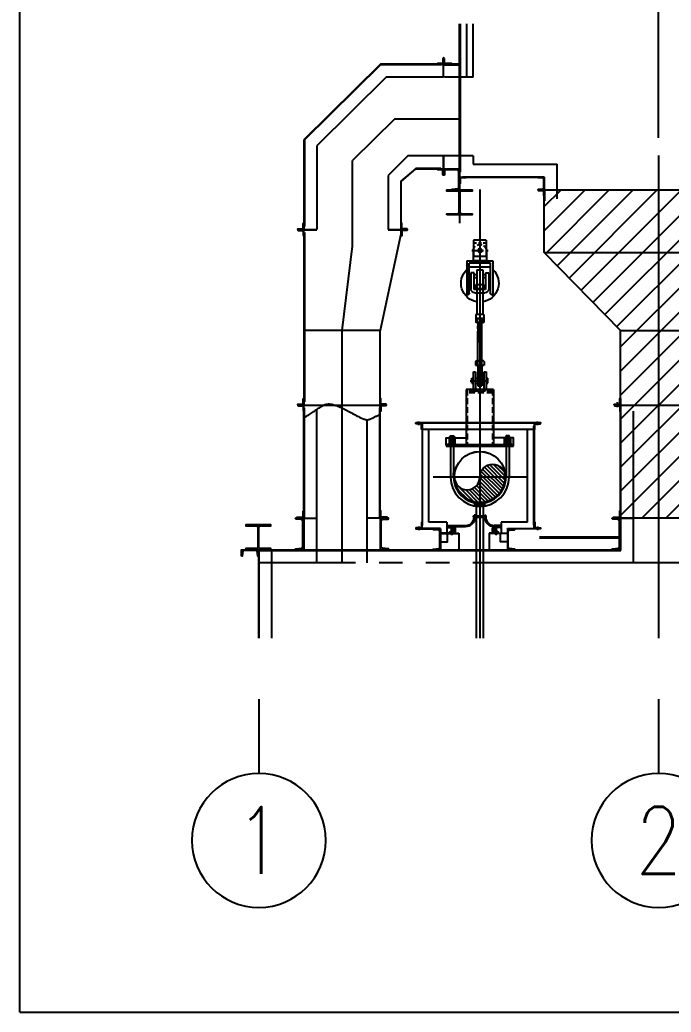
# Model space of a CAD drawing. Header units: millimetres. Extents: x 0 to 134087, y -49114 to 20834.
# Drawn here: x 64060 to 65033, y -40415 to -38934 of the extents above; entities that cross this region are included whole.
import ezdxf
from ezdxf.enums import TextEntityAlignment as Align

# ---------------------------------------------------------------- set-up
doc = ezdxf.new("R2010")
doc.units = ezdxf.units.MM
doc.header["$LTSCALE"] = 35
for name, pattern in [('CENTER', [7, 4, -1, 1, -1]), ('JNK-CENTER', [34, 30, -1.5, 1, -1.5]), ('JNK-HIDDEN', [3, 2, -1]), ('JNK-PHANTOM', [15, 10, -1, 1, -1, 1, -1]), ('PHA', [30, 20, -2, 2, -2, 2, -2])]:
    doc.linetypes.add(name, pattern=pattern)
for name, color, linetype in [('C', 1, 'CENTER'), ('CEN-R', 1, 'JNK-CENTER'), ('CON-C', 4, 'Continuous'), ('CON-G', 3, 'Continuous'), ('CON-W', 7, 'Continuous'), ('CON-Y', 2, 'Continuous'), ('CONT-Y', 2, 'Continuous'), ('Dim-W', 7, 'Continuous'), ('HID-Y', 2, 'JNK-HIDDEN'), ('PAN-W', 6, 'PHA'), ('PHA-M', 6, 'JNK-PHANTOM'), ('PHA-W', 7, 'JNK-PHANTOM'), ('REF-R', 2, 'JNK-PHANTOM'), ('rev-1', 2, 'Continuous'), ('STL-OBJT', 7, 'Continuous')]:
    doc.layers.add(name, color=color, linetype=linetype)
doc.layers.add('CONT-G', color=3, linetype='Continuous', lineweight=25)
doc.styles.add('SIMPLEX', font='simplex.shx', dxfattribs={"width": 0.8})

# ---------------------------------------------------------------- blocks, each defined once
blk = doc.blocks.new('col-line')
at = {"layer": 'CON-Y'}
blk.add_line((0, 3), (0, 8), dxfattribs=at)
blk.add_circle((0, 12.5), 4.5, dxfattribs=at)
at = {"layer": 'CON-C', "style": 'SIMPLEX', "width": 0.8}
blk.add_attdef('1', text='', height=4.5, dxfattribs=at).set_placement((0, 12.5), align=Align.MIDDLE_CENTER)
blk = doc.blocks.new('pipesece')
at = {"layer": 'CON-W'}
blk.add_lwpolyline([(0.5, 0, 0.44), (0, 0, -0.44), (-0.5, 0, -0.44), (0, 0)], format="xyb", dxfattribs=at)
blk.add_lwpolyline([(-0.45, 0, 0.31383), (0, 0, 0.31383)], format="xyb", close=True, dxfattribs=at)
blk = doc.blocks.new('A$C59B53160')
at = {"layer": 'PHA-M'}
for p, q in [((-24, 236, -596), (-24, 660, -596)), ((24, 236, -596), (24, 660, -596)), ((-51, 229, -596), (-51, 186, -596)), ((-51, 186, -596), (51, 186, -596)), ((38, 236, -596), (-38, 236, -596)), ((-24, 186, -596), (-24, 229, -596)), ((-24, 186, -596), (-24, -63, -596)), ((24, 186, -596), (24, 229, -596)), ((24, 186, -596), (24, -63, -596)), ((51, 229, -596), (51, 186, -596)), ((-24, -63, -596), (24, -63, -596))]:
    blk.add_line(p, q, dxfattribs=at)
for centre, radius, start, end in [((-37, 219, -596), 17.2, 38.0871, 141.9129), ((0, 190, -596), 46.2, 59.1091, 120.8909), ((37, 219, -596), 17.2, 38.0871, 141.9129)]:
    blk.add_arc(centre, radius, start, end, dxfattribs=at)
at = {"layer": 'PHA-W', "xscale": 47.25751289335312, "yscale": 47.25751289335312, "zscale": 47.25751289335312}
blk.add_blockref('pipesece', (0, 660, -596), dxfattribs=at)
blk = doc.blocks.new('SP-FE2')
at = {"color": 1, "linetype": 'CENTER'}
blk.add_line((97, -104), (-98, -104), dxfattribs=at)
at = {"layer": 'CEN-R'}
blk.add_line((0, 58), (0, -1229), dxfattribs=at)
at = {"layer": 'CON-Y'}
blk.add_circle((0, -104), 23.8, dxfattribs=at)
for start, end in [(133.8182, 260.8315), (279.1699, 46.1818)]:
    blk.add_arc((0, -494), 225, start, end, dxfattribs=at)
at = {"layer": 'CONT-Y'}
for p, q in [((-75, 21), (-75, -173)), ((-75, 21), (75, 21)), ((75, 21), (75, -173)), ((-80, -111), (-80, -227)), ((-40, -11), (-75, -11)), ((18, -11), (-18, -11)), ((75, -11), (40, -11)), ((80, -111), (80, -227)), ((156, -227), (-156, -227)), ((-156, -227), (-156, -636)), ((-80, -227), (80, -227)), ((-75, -173), (75, -173)), ((156, -227), (156, -636)), ((-127, -256), (127, -256)), ((-127, -612), (-127, -256)), ((-127, -304), (127, -304)), ((36, -336), (-36, -336)), ((-36, -336), (-36, -510)), ((36, -336), (36, -510)), ((127, -612), (127, -256)), ((-106, -370), (-106, -561)), ((-67, -370), (-106, -370)), ((-67, -370), (-67, -569)), ((-67, -394), (-36, -394)), ((-67, -428), (-36, -428)), ((36, -394), (67, -394)), ((36, -428), (67, -428)), ((67, -569), (67, -370)), ((67, -370), (106, -370)), ((106, -370), (106, -561)), ((-67, -569), (67, -569)), ((48, -510), (-48, -510)), ((-48, -510), (-48, -558)), ((48, -558), (-48, -558)), ((-36, -527), (-36, -869)), ((-36, -558), (-36, -569)), ((36, -499), (36, -869)), ((36, -558), (36, -569)), ((48, -510), (48, -558)), ((-156, -636), (-151, -636)), ((58, -609), (-58, -609)), ((-36, -609), (-36, -869)), ((36, -609), (36, -869)), ((156, -636), (151, -636)), ((49, -917), (-49, -917)), ((-49, -917), (-49, -958)), ((-48, -869), (48, -869)), ((-48, -869), (-48, -917)), ((-48, -917), (48, -917)), ((-27, -958), (-27, -917)), ((27, -958), (27, -917)), ((48, -869), (48, -917)), ((49, -917), (49, -958)), ((38, -963), (-38, -963)), ((26, -963), (-26, -963)), ((-22, -1187), (-22, -963)), ((22, -1187), (22, -963))]:
    blk.add_line(p, q, dxfattribs=at)
for centre, radius, start, end in [((0, -111), 79.5, 146.9982, 180), ((0, -111), 79.5, 122.5954, 146.9982), ((0, -111), 79.5, 66.3097, 106.0082), ((0, -111), 79.5, 33.0018, 46.5774), ((0, -111), 79.5, 0, 33.0018), ((-58, -561), 47.9, 180, 270), ((58, -561), 47.9, 270, 0), ((-151, -612), 24, 270, 0), ((151, -612), 24, 180, 270), ((-38, -950), 13.6, 216.0781, 323.9219), ((0, -895), 68.3, 246.6749, 293.3251), ((38, -950), 13.6, 216.0781, 323.9219)]:
    blk.add_arc(centre, radius, start, end, dxfattribs=at)
blk.add_ellipse((-11, -1187), major_axis=(-11.1, 0), ratio=0.480082, dxfattribs=at)
blk.add_ellipse((11, -1187), major_axis=(11.1, 0), ratio=0.480082, start_param=3.141593, end_param=6.283185, dxfattribs=at)
blk = doc.blocks.new('pipesec')
at = {"layer": 'CON-W'}
for p, q in [((0.121, 0.485), (0.485, 0.121)), ((0.244, 0.437), (0.437, 0.244)), ((0.247, 0.211), (0.498, -0.041)), ((0.248, 0.284), (0.499, 0.033)), ((0.012, 0), (0.36, -0.347)), ((0.075, 0.011), (0.394, -0.308)), ((0.126, 0.034), (0.425, -0.264)), ((0.169, 0.066), (0.451, -0.216)), ((0.204, 0.105), (0.473, -0.163)), ((0.23, 0.153), (0.489, -0.105)), ((-0.243, -0.191), (0.063, -0.496)), ((-0.223, -0.136), (0.125, -0.484)), ((-0.193, -0.092), (0.181, -0.466)), ((-0.156, -0.055), (0.232, -0.443)), ((-0.111, -0.026), (0.279, -0.415)), ((-0.056, -0.006), (0.321, -0.383)), ((-0.25, -0.258), (-0.008, -0.5)), ((-0.227, -0.355), (-0.105, -0.477))]:
    blk.add_line(p, q, dxfattribs=at)
blk.add_lwpolyline([(0, 0.5, -1), (0, 0, 1), (0, -0.5, 1)], format="xyb", dxfattribs=at)
blk = doc.blocks.new('A$C3B5754AF')
at = {"layer": 'CON-G'}
for p, q in [((-81, 32), (-27, 32)), ((-72, 29), (-72, -1)), ((-36, 29), (-36, -1)), ((-81, -4), (-27, -4)), ((-81, -4), (-27, -4)), ((-81, -40), (-27, -40)), ((-72, -7), (-72, -37)), ((-36, -7), (-36, -37))]:
    blk.add_line(p, q, dxfattribs=at)
for points in [[(-18, 29, 0.372659), (-36, 29, 0.186242), (-72, 29, 0.372659), (-90, 29), (-90, -1, 0.372659), (-72, -1, 0.186242), (-36, -1, 0.372659), (-18, -1)], [(-18, -7, 0.372659), (-36, -7, 0.186242), (-72, -7, 0.372659), (-90, -7), (-90, -37, 0.372659), (-72, -37, 0.186242), (-36, -37, 0.372659), (-18, -37)]]:
    blk.add_lwpolyline(points, format="xyb", close=True, dxfattribs=at)
blk = doc.blocks.new('A$C4ECB5571')
at = {"layer": 'CON-W', "color": 3}
for p, q in [((140, 128), (-188, 128)), ((-188, 64), (-188, 128)), ((-188, 64), (140, 64)), ((140, 64), (140, 128))]:
    blk.add_line(p, q, dxfattribs=at)
blk.add_lwpolyline([(-96, 416), (-96, 480), (48, 480), (48, 416)], dxfattribs=at)
at = {"layer": 'Dim-W', "color": 1}
for p, q in [((-24, 0), (-24, 501)), ((-24, 56), (-24, 480))]:
    blk.add_line(p, q, dxfattribs=at)
at = {"layer": 'HID-Y', "color": 2}
for points in [[(-96, 0), (-96, 320)], [(48, 0), (48, 320)]]:
    blk.add_lwpolyline(points, dxfattribs=at)
at = {"layer": 'CON-W', "xscale": 4, "yscale": 4, "zscale": 4}
blk.add_blockref('A$C3B5754AF', (193, 288), dxfattribs=at)
blk = doc.blocks.new('A$C31321E1F')
at = {"layer": 'C'}
blk.add_line((-115, 1150), (120, 1150), dxfattribs=at)
at = {"layer": 'CEN-R'}
for p, q in [((0, 1280), (0, -582)), ((398, 0), (-398, 0)), ((0, -451), (0, -556)), ((0, -451), (0, -556))]:
    blk.add_line(p, q, dxfattribs=at)
at = {"layer": 'CON-W', "color": 3}
for p, q in [((402, 386), (-402, 386)), ((-402, 386), (-402, 370)), ((-402, 370), (402, 370)), ((-350, 370), (-350, 0)), ((-314, 370), (-314, 0)), ((314, 370), (314, 0)), ((350, 370), (350, 0)), ((402, 370), (402, 386)), ((-314, 0), (-314, 50)), ((-314, 50), (-305, 50)), ((-305, 50), (-305, 0))]:
    blk.add_line(p, q, dxfattribs=at)
at = {"layer": 'CON-W'}
blk.add_line((-338, 370), (-314, 370), dxfattribs=at)
at = {"layer": 'CON-W', "color": 3}
for points in [[(-402, 386), (-402, 466), (-162, 466)], [(402, 386), (402, 466), (162, 466)], [(305, 0), (305, 50), (314, 50), (314, 0)]]:
    blk.add_lwpolyline(points, dxfattribs=at)
at = {"layer": 'CON-W'}
blk.add_circle((0, 0), 305, dxfattribs=at)
blk.add_circle((0, 0), 305, dxfattribs=at)
at = {"layer": 'CON-W', "color": 3}
for radius in [350, 314, 305]:
    blk.add_arc((0, 0), radius, 180, 0, dxfattribs=at)
at = {"layer": 'CONT-G'}
for p, q in [((-162, 1045), (-162, 386)), ((162, 1045), (-162, 1045)), ((162, 1045), (162, 386))]:
    blk.add_line(p, q, dxfattribs=at)
at = {"layer": 'HID-Y', "color": 2}
for p, q in [((-152, 1045), (-152, 386)), ((152, 1025), (-152, 1025)), ((152, 1005), (-152, 1005)), ((152, 1045), (152, 386))]:
    blk.add_line(p, q, dxfattribs=at)
at = {"layer": 'PAN-W'}
for p, q in [((-97, 1180), (-77, 1180)), ((-97, 1120), (-97, 1180)), ((-97, 1120), (-77, 1120)), ((-53, 1180), (50, 1180)), ((-53, 1120), (50, 1120)), ((74, 1180), (97, 1180)), ((74, 1120), (97, 1120)), ((97, 1120), (97, 1180))]:
    blk.add_line(p, q, dxfattribs=at)
blk.add_lwpolyline([(-53, 1055, 0.414214), (-47, 1049), (44, 1049, 0.414214), (50, 1055), (50, 1255), (74, 1255), (74, 1055, -0.414214), (44, 1025), (-47, 1025, -0.414214), (-77, 1055), (-77, 1255), (-53, 1255)], format="xyb", close=True, dxfattribs=at)
at = {"xscale": -609.4, "yscale": 609.4, "zscale": 609.4, "rotation": 90}
blk.add_blockref('pipesec', (0, 0), dxfattribs=at)
at = {"layer": 'CON-W', "yscale": 0.25, "zscale": 0.25}
for p, xscale in [((-326, 370), 0.25), ((326, 370), -0.25)]:
    blk.add_blockref('A$C4ECB5571', p, dxfattribs=dict(at, xscale=xscale))
blk = doc.blocks.new('A$C1C12395C')
at = {"layer": 'CEN-R'}
blk.add_line((0, 0), (0, 44), dxfattribs=at)
at = {"layer": 'CONT-G'}
for p, q in [((-61, 24), (-47, 44)), ((-61, 19), (-61, 24)), ((-61, 24), (61, 24)), ((-61, 19), (61, 19)), ((-61, 19), (-51, 5)), ((-44, 0), (-51, 5)), ((-51, 5), (51, 5)), ((-47, 44), (47, 44)), ((-44, 0), (44, 0)), ((44, 0), (51, 5)), ((61, 24), (47, 44)), ((61, 19), (51, 5)), ((61, 19), (61, 24))]:
    blk.add_line(p, q, dxfattribs=at)
blk = doc.blocks.new('A$C441D45B8')
at = {"layer": 'CEN-R'}
for p, q in [((95.6, 670.3), (95.6, 313.4)), ((95.6, 423.1), (95.6, 313.4)), ((4.4, 318.4), (4.4, 323.9)), ((181.9, 318.4), (181.9, 323.9)), ((95.6, 310.4), (95.6, 171.2)), ((165.2, 240.8), (26.1, 240.8)), ((95.6, 197.2), (95.6, 0)), ((4.4, 166.9), (4.4, 161.4)), ((53.8, 165.6), (53.8, 154.7)), ((120, 165.6), (120, 154.7)), ((181.9, 166.9), (181.9, 161.4))]:
    blk.add_line(p, q, dxfattribs=at)
at = {"layer": 'CON-C'}
for p, q in [((86.2, 181), (86.2, 182.6)), ((86.2, 182.6), (105.1, 182.6)), ((86.2, 181), (105.1, 181)), ((105.1, 181), (105.1, 182.6))]:
    blk.add_line(p, q, dxfattribs=at)
at = {"layer": 'CON-G'}
for p, q in [((86.9, 181), (86.9, 183.9)), ((88.5, 183.9), (86.9, 183.9)), ((88.5, 181), (88.5, 183.9)), ((102.8, 181), (102.8, 183.9)), ((102.8, 183.9), (104.3, 183.9)), ((104.3, 181), (104.3, 183.9)), ((47.1, 166), (47.1, 167.9)), ((47.8, 168.5), (74.4, 168.5)), ((47.8, 165.4), (56.9, 165.4)), ((48.7, 167), (74.4, 167)), ((54.4, 164.4), (53.1, 164.4)), ((57.5, 159.2), (57.5, 164.8)), ((59.1, 159.2), (59.1, 164.8)), ((114.7, 159.2), (114.7, 164.8)), ((116.3, 159.2), (116.3, 164.8)), ((126, 168.5), (116.8, 168.5)), ((125.1, 167), (116.8, 167)), ((126, 165.4), (116.9, 165.4)), ((119.4, 164.4), (120.6, 164.4)), ((126.6, 166), (126.6, 167.9)), ((54.4, 157), (36.9, 157)), ((50.6, 158.6), (56.9, 158.6)), ((52.8, 159.9), (54.7, 159.9)), ((52.8, 158.6), (54.7, 158.6)), ((54.7, 155.5), (52.8, 155.5)), ((53.1, 159.7), (53.1, 158.7)), ((54.4, 159.7), (54.4, 158.7)), ((123.1, 158.6), (116.9, 158.6)), ((120.9, 159.9), (119.1, 159.9)), ((120.9, 158.6), (119.1, 158.6)), ((119.1, 155.5), (120.9, 155.5)), ((119.4, 159.7), (119.4, 158.7)), ((119.4, 157), (136.9, 157)), ((120.6, 159.7), (120.6, 158.7))]:
    blk.add_line(p, q, dxfattribs=at)
for points in [[(0, 322.1), (186.3, 322.1), (186.3, 321.4), (0, 321.4)], [(9.4, 168.7), (10, 168.7), (10, 316.7), (9.4, 316.7)], [(176.9, 168.7), (176.3, 168.7), (176.3, 316.7), (176.9, 316.7)], [(36.9, 163.9), (0, 163.9), (0, 163.3), (36.9, 163.3)], [(136.9, 163.9), (186.3, 163.9), (186.3, 163.3), (136.9, 163.3)]]:
    blk.add_lwpolyline(points, close=True, dxfattribs=at)
for points in [[(9.4, 321.1), (9.4, 311.7), (9.1, 311.7, -0.414214), (8.6, 312.2), (8.6, 319.2, 0.414214), (7.6, 320.3), (0.5, 320.3, -0.414214), (0, 320.8), (0, 321.1)], [(176.9, 321.1), (176.9, 311.7), (177.1, 311.7, 0.414214), (177.6, 312.2), (177.6, 319.2, -0.414214), (178.7, 320.3), (185.8, 320.3, 0.414214), (186.3, 320.8), (186.3, 321.1)], [(9.4, 164.3), (9.4, 173.7), (9.1, 173.7, 0.414214), (8.6, 173.2), (8.6, 166.1, -0.414214), (7.6, 165), (0.5, 165, 0.414214), (0, 164.5), (0, 164.3)], [(176.9, 164.3), (176.9, 173.7), (177.1, 173.7, -0.414214), (177.6, 173.2), (177.6, 166.1, 0.414214), (178.7, 165), (185.8, 165, -0.414214), (186.3, 164.5), (186.3, 164.3)], [(55, 159.7, 0.372659), (54.4, 159.7, 0.186242), (53.1, 159.7, 0.372659), (52.5, 159.7), (52.5, 158.7, 0.372659), (53.1, 158.7, 0.186242), (54.4, 158.7, 0.372659), (55, 158.7)], [(52.5, 155.7, 0.372659), (53.1, 155.7, 0.186242), (54.4, 155.7, 0.372659), (55, 155.7), (55, 156.4), (52.5, 156.4)], [(118.8, 159.7, -0.372659), (119.4, 159.7, -0.186242), (120.6, 159.7, -0.372659), (121.3, 159.7), (121.3, 158.7, -0.372659), (120.6, 158.7, -0.186242), (119.4, 158.7, -0.372659), (118.8, 158.7)], [(121.3, 155.7, -0.372659), (120.6, 155.7, -0.186242), (119.4, 155.7, -0.372659), (118.8, 155.7), (118.8, 156.4), (121.3, 156.4)]]:
    blk.add_lwpolyline(points, format="xyb", close=True, dxfattribs=at)
at = {"layer": 'CON-G', "color": 7}
for points in [[(53.1, 156.8), (53.3, 157), (53.3, 164.5)], [(54.4, 156.8), (54.3, 157), (54.3, 164.5)], [(119.4, 156.8), (119.5, 157), (119.5, 164.5)], [(120.6, 156.8), (120.5, 157), (120.5, 164.5)]]:
    blk.add_lwpolyline(points, dxfattribs=at)
at = {"layer": 'CON-G'}
for points in [[(53.1, 155.7), (53.1, 164.4), (53.3, 164.5), (54.3, 164.5), (54.4, 164.4), (54.4, 155.7)], [(120.6, 155.7), (120.6, 164.4), (120.5, 164.5), (119.5, 164.5), (119.4, 164.4), (119.4, 155.7)], [(36.9, 156.4), (64.4, 156.4)], [(36.9, 143.9), (47.5, 143.9), (47.5, 156.4)], [(136.9, 156.4), (109.4, 156.4)], [(136.9, 143.9), (126.3, 143.9), (126.3, 156.4)]]:
    blk.add_lwpolyline(points, dxfattribs=at)
for points in [[(50, 158), (50, 157.7, 0.414214), (50.6, 157), (64.4, 157)], [(123.8, 158), (123.8, 157.7, -0.414214), (123.1, 157), (109.4, 157)]]:
    blk.add_lwpolyline(points, format="xyb", dxfattribs=at)
blk.add_circle((95.6, 240.8), 38.1, dxfattribs=at)
for centre, radius, start, end in [((74.4, 181), 12.5, 270, 0), ((74.4, 181), 14.1, 270, 0), ((116.8, 181), 14.1, 180, 270), ((116.8, 181), 12.5, 180, 270), ((47.8, 167.9), 0.625, 90, 180), ((47.8, 166), 0.625, 180, 270), ((56.9, 164.8), 2.19, 0, 90), ((56.9, 164.8), 0.625, 0, 90), ((116.9, 164.8), 2.19, 90, 180), ((116.9, 164.8), 0.625, 90, 180), ((126, 167.9), 0.625, 0, 90), ((126, 166), 0.625, 270, 0), ((50.6, 158), 0.625, 90, 180), ((56.9, 159.2), 0.625, 270, 0), ((56.9, 159.2), 2.19, 270, 0), ((116.9, 159.2), 2.19, 180, 270), ((116.9, 159.2), 0.625, 180, 270), ((123.1, 158), 0.625, 0, 90)]:
    blk.add_arc(centre, radius, start, end, dxfattribs=at)
at = {"layer": 'CONT-G'}
for p, q in [((101.2, 197.2), (90.1, 197.2)), ((90.1, 197.2), (90.1, 0)), ((101.2, 0), (101.2, 197.2))]:
    blk.add_line(p, q, dxfattribs=at)
for points in [[(36.9, 163.3), (36.9, 132), (25.6, 132), (25.6, 132.4, -0.388879), (26.4, 133.3), (34.2, 134, 0.388879), (35.8, 135.7), (35.8, 159.6, 0.388879), (34.2, 161.4), (26.4, 162, -0.388879), (25.6, 162.9), (25.6, 163.3)], [(136.9, 163.3), (136.9, 132), (148.1, 132), (148.1, 132.4, 0.388879), (147.3, 133.3), (139.6, 134, -0.388879), (138, 135.7), (138, 159.6, -0.388879), (139.6, 161.4), (147.3, 162, 0.388879), (148.1, 162.9), (148.1, 163.3)]]:
    blk.add_lwpolyline(points, format="xyb", close=True, dxfattribs=at)
at = {"layer": 'PHA-M'}
for p, q in [((46.3, 173.3), (46.3, 157)), ((127.5, 173.3), (127.5, 157)), ((64.4, 157), (64.4, 131.3)), ((109.4, 157), (109.4, 131.3))]:
    blk.add_line(p, q, dxfattribs=at)
at = {"layer": 'REF-R'}
for p, q in [((10, 312.1), (176.3, 312.1)), ((19.4, 173.3), (19.4, 312.1)), ((166.9, 173.3), (166.9, 312.1)), ((46.3, 173.3), (19.4, 173.3)), ((166.9, 173.3), (127.5, 173.3))]:
    blk.add_line(p, q, dxfattribs=at)
at = {"xscale": -76.17796004932754, "yscale": 76.17796004932754, "zscale": 76.17796004932754, "rotation": 90}
blk.add_blockref('pipesec', (95.6, 240.8), dxfattribs=at)
at = {"layer": 'CON-W', "xscale": 0.1250048573175745, "yscale": 0.1250048573175745, "zscale": 0.1250048573175745}
blk.add_blockref('A$C31321E1F', (95.6, 240.8), dxfattribs=at)
at = {"layer": 'Dim-W', "xscale": 0.1250048573175745, "yscale": 0.1250048573175745, "zscale": 0.1250048573175745}
blk.add_blockref('A$C1C12395C', (95.6, 197.2), dxfattribs=at)
at = {"layer": 'rev-1', "xscale": 0.125, "yscale": 0.125, "zscale": 0.125}
blk.add_blockref('A$C59B53160', (95.6, 384.6), dxfattribs=at)
at = {"layer": 'STL-OBJT', "xscale": -0.125, "yscale": 0.125, "zscale": 0.125}
blk.add_blockref('SP-FE2', (95.6, 591.9), dxfattribs=at)

msp = doc.modelspace()

# ---------------------------------------------------------------- hatches: boundary and pattern name
at = {"layer": 'Dim-W'}
h = msp.add_hatch(dxfattribs=at)
h.set_pattern_fill('ANSI31,_O', color=256, scale=8)
h.set_pattern_definition([(45, (38545.774, -46220.38), (-17.960512, 17.960512), [])])
h.paths.add_polyline_path([(65184.4614, -39187.488), (64843.2114, -39187.488), (64843.2114, -39281.238), (64956.9614, -39397.488), (64956.9614, -39677.488), (65070.7114, -39677.488), (65070.7114, -39397.488), (65184.4614, -39281.238)])

# ---------------------------------------------------------------- linework, layer by layer
at = {"layer": 'CEN-R'}
for p, q in [((64620.2221, -39081.238), (64556.8364, -39143.8055)), ((64620.2221, -39081.238), (64716.5864, -39081.238)), ((64556.8364, -39271.613), (64556.8364, -39143.8055)), ((65013.8364, -39136.1968), (65013.8364, -39857.0393)), ((64716.5864, -39154.2567), (64716.5864, -39237.1978)), ((64541.2114, -39397.488), (64556.8364, -39271.613)), ((64541.2114, -39744.488), (64541.2114, -39397.488))]:
    msp.add_line(p, q, dxfattribs=at)
at = {"layer": 'CON-C'}
for q in [(64060.0429, -34450.182), (67357.698, -40415.2541)]:
    msp.add_line((64060.0429, -40415.2541), q, dxfattribs=at)
at = {"layer": 'CON-G'}
for p, q in [((64716.5864, -39161.238), (64716.5864, -38939.5576)), ((64718.2114, -39161.238), (64718.2114, -38939.5576)), ((64598.4419, -38999.988), (64484.3364, -39112.6205)), ((64598.6984, -39000.613), (64484.9614, -39112.8818)), ((64683.4614, -38999.988), (64598.4419, -38999.988)), ((64689.5864, -39000.613), (64598.6984, -39000.613)), ((64689.5864, -38999.988), (64689.5864, -39000.613)), ((64484.3364, -39112.6205), (64484.3364, -39246.613)), ((64484.9614, -39112.8818), (64484.9614, -39242.238)), ((64651.2025, -39155.613), (64628.7114, -39174.7291)), ((64629.3364, -39174.988), (64651.4614, -39156.238)), ((64688.4614, -39155.613), (64651.2025, -39155.613)), ((64651.4614, -39156.238), (64683.4614, -39156.238)), ((64688.4614, -39155.613), (64688.4614, -39156.238)), ((64716.5864, -39168.738), (64834.7172, -39168.738)), ((64720.9614, -39167.988), (64843.2114, -39167.988)), ((64843.2114, -39187.488), (64843.2114, -39167.988)), ((64628.7114, -39174.7291), (64628.7114, -39242.238)), ((64629.3364, -39246.613), (64629.3364, -39174.988)), ((64843.2114, -39187.488), (64843.8364, -39187.488)), ((64843.2114, -39281.238), (64843.2114, -39187.488)), ((64843.2114, -39187.488), (64843.8364, -39187.488)), ((64843.8364, -39203.8975), (64843.8364, -39187.488)), ((64484.9614, -39242.238), (64484.3364, -39242.238)), ((64628.7114, -39242.238), (64629.3364, -39242.238)), ((64484.9614, -39251.363), (64484.3364, -39251.363)), ((64629.3364, -39251.363), (64598.0864, -39397.488)), ((64629.3364, -39251.363), (64628.7114, -39251.363)), ((64956.9614, -39397.488), (64843.2114, -39281.238)), ((64843.2114, -39281.238), (65184.4614, -39281.238)), ((64598.0864, -39397.488), (64484.3364, -39397.488)), ((64598.0864, -39508.363), (64598.0864, -39397.488)), ((64956.9614, -39725.738), (64956.9614, -39397.488)), ((64956.9614, -39397.488), (65070.7114, -39397.488)), ((64484.3364, -39503.988), (64484.9614, -39503.988)), ((64484.3364, -39508.738), (64598.0864, -39508.738)), ((64484.3364, -39513.113), (64484.9614, -39513.113)), ((64484.3364, -39677.488), (64484.3364, -39513.113)), ((64484.9614, -39677.488), (64484.9614, -39513.113)), ((64598.0864, -39503.988), (64597.4614, -39503.988)), ((64597.4614, -39677.488), (64597.4614, -39513.113)), ((64598.0864, -39513.113), (64597.4614, -39513.113)), ((64598.0864, -39677.488), (64598.0864, -39513.113)), ((64951.9614, -39504.561), (64951.9614, -39511.9207)), ((64956.9614, -39508.738), (65070.7114, -39508.738)), ((64957.5864, -39725.738), (64957.5864, -39508.738)), ((64955.3364, -39706.238), (64836.2114, -39706.238)), ((64955.3364, -39707.5505), (64836.2114, -39707.5505)), ((64416.2114, -39724.988), (64416.2114, -39857.0393)), ((64416.2114, -39724.988), (64957.5864, -39724.988)), ((64416.2114, -39725.738), (64957.5864, -39725.738)), ((64416.9614, -39724.988), (64416.9614, -39857.0393)), ((64471.8364, -39724.988), (64471.8364, -39723.563)), ((64609.3364, -39724.988), (64609.3364, -39723.563)), ((64944.4614, -39724.988), (64944.4614, -39723.563))]:
    msp.add_line(p, q, dxfattribs=at)
for points in [[(64692.8364, -38999.988), (64692.8364, -38990.613), (64692.4614, -38990.613, 0.414213562), (64691.7114, -38991.363), (64691.7114, -38997.8005, -0.414213562), (64690.6489, -38998.863), (64684.2114, -38998.863, 0.414213562), (64683.4614, -38999.613), (64683.4614, -38999.988)], [(64692.8364, -39156.238), (64692.8364, -39165.613), (64692.4614, -39165.613, -0.414213562), (64691.7114, -39164.863), (64691.7114, -39158.4255, 0.414213562), (64690.6489, -39157.363), (64684.2114, -39157.363, -0.414213562), (64683.4614, -39156.613), (64683.4614, -39156.238)], [(64725.9614, -39168.738), (64725.9614, -39169.1755, -0.414213562), (64725.3989, -39169.738), (64718.4614, -39169.738, 0.414213562), (64717.5864, -39170.613), (64717.5864, -39177.5505, -0.414213562), (64717.0239, -39178.113), (64716.5864, -39178.113), (64716.5864, -39168.738)], [(64843.2114, -39168.738), (64843.2114, -39187.488), (64833.8364, -39187.488), (64833.8364, -39187.1853, -0.388878732), (64834.4069, -39186.5627), (64841.2578, -39185.9633, 0.388878732), (64842.3989, -39184.7181), (64842.3989, -39171.508, 0.388878732), (64841.2578, -39170.2628), (64834.4069, -39169.6634, -0.388878732), (64833.8364, -39169.0408), (64833.8364, -39168.738)], [(64697.8364, -39224.988), (64697.8364, -39223.113), (64713.7114, -39223.113, 0.414213562), (64715.9614, -39220.863), (64715.9614, -39191.613, 0.414213562), (64713.7114, -39189.363), (64697.8364, -39189.363), (64697.8364, -39187.488), (64735.3364, -39187.488), (64735.3364, -39189.363), (64719.4614, -39189.363, 0.414213562), (64717.2114, -39191.613), (64717.2114, -39220.863, 0.414213562), (64719.4614, -39223.113), (64735.3364, -39223.113), (64735.3364, -39224.988)], [(64833.8364, -39187.488), (64833.8364, -39187.9255, 0.414213562), (64834.3989, -39188.488), (64841.3364, -39188.488, -0.414213562), (64842.2114, -39189.363), (64842.2114, -39196.3005, 0.414213562), (64842.7739, -39196.863), (64843.2114, -39196.863), (64843.2114, -39187.488)], [(64484.3364, -39246.613), (64474.9614, -39246.613), (64474.9614, -39246.238, -0.414213562), (64475.7114, -39245.488), (64482.1489, -39245.488, 0.414213562), (64483.2114, -39244.4255), (64483.2114, -39237.988, -0.414213562), (64483.9614, -39237.238), (64484.3364, -39237.238)], [(64484.3364, -39246.988), (64474.9614, -39246.988), (64474.9614, -39247.363, 0.414213562), (64475.7114, -39248.113), (64482.1489, -39248.113, -0.414213562), (64483.2114, -39249.1755), (64483.2114, -39255.613, 0.414213562), (64483.9614, -39256.363), (64484.3364, -39256.363)], [(64629.3364, -39246.613), (64638.7114, -39246.613), (64638.7114, -39246.238, 0.414213562), (64637.9614, -39245.488), (64631.5239, -39245.488, -0.414213562), (64630.4614, -39244.4255), (64630.4614, -39237.988, 0.414213562), (64629.7114, -39237.238), (64629.3364, -39237.238)], [(64629.3364, -39246.988), (64638.7114, -39246.988), (64638.7114, -39247.363, -0.414213562), (64637.9614, -39248.113), (64631.5239, -39248.113, 0.414213562), (64630.4614, -39249.1755), (64630.4614, -39255.613, -0.414213562), (64629.7114, -39256.363), (64629.3364, -39256.363)], [(64484.3364, -39508.363), (64474.9614, -39508.363), (64474.9614, -39507.988, -0.414213562), (64475.7114, -39507.238), (64482.1489, -39507.238, 0.414213562), (64483.2114, -39506.1755), (64483.2114, -39499.738, -0.414213562), (64483.9614, -39498.988), (64484.3364, -39498.988)], [(64598.0864, -39508.363), (64607.4614, -39508.363), (64607.4614, -39507.988, 0.414213562), (64606.7114, -39507.238), (64600.2739, -39507.238, -0.414213562), (64599.2114, -39506.1755), (64599.2114, -39499.738, 0.414213562), (64598.4614, -39498.988), (64598.0864, -39498.988)], [(64947.5864, -39508.363), (64947.5864, -39507.9255, -0.414213562), (64948.1489, -39507.363), (64955.0864, -39507.363, 0.414213562), (64955.9614, -39506.488), (64955.9614, -39499.5505, -0.414213562), (64956.5239, -39498.988), (64956.9614, -39498.988), (64956.9614, -39508.363)], [(64484.3364, -39508.738), (64474.9614, -39508.738), (64474.9614, -39509.113, 0.414213562), (64475.7114, -39509.863), (64482.1489, -39509.863, -0.414213562), (64483.2114, -39510.9255), (64483.2114, -39517.363, 0.414213562), (64483.9614, -39518.113), (64484.3364, -39518.113)], [(64598.0864, -39508.738), (64607.4614, -39508.738), (64607.4614, -39509.113, -0.414213562), (64606.7114, -39509.863), (64600.2739, -39509.863, 0.414213562), (64599.2114, -39510.9255), (64599.2114, -39517.363, -0.414213562), (64598.4614, -39518.113), (64598.0864, -39518.113)], [(64947.5864, -39508.738), (64947.5864, -39509.1755, 0.414213562), (64948.1489, -39509.738), (64955.0864, -39509.738, -0.414213562), (64955.9614, -39510.613), (64955.9614, -39517.5505, 0.414213562), (64956.5239, -39518.113), (64956.9614, -39518.113), (64956.9614, -39508.738)], [(64484.3364, -39677.488), (64473.0864, -39677.488), (64473.0864, -39677.238, -0.414213562), (64473.9614, -39676.363), (64481.9614, -39676.363, 0.414213562), (64483.2114, -39675.113), (64483.2114, -39667.113, -0.414213562), (64484.0864, -39666.238), (64484.3364, -39666.238)], [(64598.0864, -39677.488), (64609.3364, -39677.488), (64609.3364, -39677.238, 0.414213562), (64608.4614, -39676.363), (64600.4614, -39676.363, -0.414213562), (64599.2114, -39675.113), (64599.2114, -39667.113, 0.414213562), (64598.3364, -39666.238), (64598.0864, -39666.238)], [(64956.9614, -39677.488), (64945.7114, -39677.488), (64945.7114, -39677.238, -0.414213562), (64946.5864, -39676.363), (64954.5864, -39676.363, 0.414213562), (64955.8364, -39675.113), (64955.8364, -39667.113, -0.414213562), (64956.7114, -39666.238), (64956.9614, -39666.238)], [(64434.9614, -39724.988), (64434.9614, -39723.113), (64419.0864, -39723.113, -0.414213562), (64416.8364, -39720.863), (64416.8364, -39691.613, -0.414213562), (64419.0864, -39689.363), (64434.9614, -39689.363), (64434.9614, -39687.488), (64397.4614, -39687.488), (64397.4614, -39689.363), (64413.3364, -39689.363, -0.414213562), (64415.5864, -39691.613), (64415.5864, -39720.863, -0.414213562), (64413.3364, -39723.113), (64397.4614, -39723.113), (64397.4614, -39724.988)], [(64484.3364, -39677.488), (64484.3364, -39724.988), (64471.8364, -39724.988), (64471.8364, -39724.4321, -0.388878732), (64472.8633, -39723.3114), (64480.6575, -39722.6295, 0.388878732), (64482.7114, -39720.3881), (64482.7114, -39682.088, 0.388878732), (64480.6575, -39679.8466), (64472.8633, -39679.1647, -0.388878732), (64471.8364, -39678.0439), (64471.8364, -39677.488)], [(64598.0864, -39677.488), (64598.0864, -39724.988), (64610.5864, -39724.988), (64610.5864, -39724.4321, 0.388878732), (64609.5594, -39723.3114), (64601.7653, -39722.6295, -0.388878732), (64599.7114, -39720.3881), (64599.7114, -39682.088, -0.388878732), (64601.7653, -39679.8466), (64609.5594, -39679.1647, 0.388878732), (64610.5864, -39678.0439), (64610.5864, -39677.488)], [(64956.9614, -39677.488), (64956.9614, -39724.988), (64944.4614, -39724.988), (64944.4614, -39724.4321, -0.388878732), (64945.4883, -39723.3114), (64953.2825, -39722.6295, 0.388878732), (64955.3364, -39720.3881), (64955.3364, -39682.088, 0.388878732), (64953.2825, -39679.8466), (64945.4883, -39679.1647, -0.388878732), (64944.4614, -39678.0439), (64944.4614, -39677.488)]]:
    msp.add_lwpolyline(points, format="xyb", close=True, dxfattribs=at)
for points in [[(64484.3364, -39251.363), (64484.3364, -39271.613), (64484.3364, -39489.613), (64484.3364, -39503.988)], [(64484.9614, -39251.363), (64484.9614, -39271.573), (64484.9614, -39489.573), (64484.9614, -39503.988)]]:
    msp.add_lwpolyline(points, dxfattribs=at)
msp.add_lwpolyline([(64391.2114, -39734.363), (64391.2114, -39724.988), (64416.2114, -39724.988), (64416.2114, -39734.363), (64415.858, -39734.363, -0.383864035), (64415.1743, -39733.7474), (64414.4632, -39726.9818, 0.383864035), (64413.0957, -39725.7505), (64394.327, -39725.7505, 0.383864035), (64392.9596, -39726.9818), (64392.2485, -39733.7474, -0.383864035), (64391.5648, -39734.363), (64391.2114, -39734.363)], format="xyb", dxfattribs=at)
at = {"layer": 'CON-Y'}
msp.add_line((65013.8364, -39109.9139), (65013.8364, -38706.5161), dxfattribs=at)
at = {"layer": 'CONT-G'}
for p, q in [((64716.5864, -38999.988), (64693.9614, -38999.988)), ((64716.5864, -39001.113), (64693.9614, -39001.113)), ((64718.2114, -39161.238), (64716.5864, -39161.238)), ((64720.9614, -39167.988), (64720.9614, -39168.738))]:
    msp.add_line(p, q, dxfattribs=at)
for points in [[(64692.8364, -38999.988), (64705.3364, -38999.988), (64705.3364, -38999.613, 0.414213562), (64704.4614, -38998.738), (64695.3364, -38998.738, -0.414213562), (64694.0864, -38997.488), (64694.0864, -38991.488, 0.414213562), (64693.2114, -38990.613), (64692.8364, -38990.613)], [(64692.8364, -39156.238), (64705.3364, -39156.238), (64705.3364, -39156.613, -0.414213562), (64704.4614, -39157.488), (64695.3364, -39157.488, 0.414213562), (64694.0864, -39158.738), (64694.0864, -39164.738, -0.414213562), (64693.2114, -39165.613), (64692.8364, -39165.613)], [(64716.5864, -39156.238), (64716.5864, -39187.488), (64705.3364, -39187.488), (64705.3364, -39187.1077, -0.388878732), (64706.1351, -39186.2361), (64713.8639, -39185.5599, 0.388878732), (64715.4614, -39183.8165), (64715.4614, -39159.9095, 0.388878732), (64713.8639, -39158.1662), (64706.1351, -39157.49, -0.388878732), (64705.3364, -39156.6183), (64705.3364, -39156.238)]]:
    msp.add_lwpolyline(points, format="xyb", close=True, dxfattribs=at)
at = {"layer": 'Dim-W'}
msp.add_lwpolyline([(64843.2114, -39187.488), (65184.4614, -39187.488), (65184.4614, -39281.238), (65070.7114, -39397.488), (65070.7114, -39677.488), (64956.9614, -39677.488), (64956.9614, -39397.488), (64843.2114, -39281.238), (64843.2114, -39187.488)], dxfattribs=at)
at = {"layer": 'PHA-M'}
for p, q in [((64727.5864, -39019.363), (64727.5864, -38939.5576)), ((64736.9614, -39019.363), (64736.9614, -38939.5576)), ((64692.8364, -39019.363), (64692.8364, -38999.988)), ((64607.2833, -39019.363), (64503.7114, -39121.5979)), ((64692.8364, -39019.363), (64607.2833, -39019.363)), ((64736.9614, -39019.363), (64693.9614, -39019.363)), ((64503.7114, -39121.5979), (64503.7114, -39246.613)), ((64639.4926, -39136.863), (64609.9614, -39166.013)), ((64692.8364, -39136.863), (64639.4926, -39136.863)), ((64692.8364, -39136.863), (64692.8364, -39165.613)), ((64692.8364, -39156.238), (64692.8364, -39136.863)), ((64736.9614, -39136.863), (64692.8364, -39136.863)), ((64736.9614, -39136.863), (64736.9614, -39149.238)), ((64736.9614, -39149.238), (64862.5864, -39149.238)), ((64862.5864, -39200.7112), (64862.5864, -39149.238)), ((64609.9614, -39166.013), (64609.9614, -39246.613)), ((64843.8364, -39187.488), (64862.5864, -39187.488)), ((64484.3364, -39246.613), (64503.7114, -39246.613)), ((64484.3364, -39246.988), (64503.7114, -39246.988)), ((64609.9614, -39246.613), (64629.3364, -39246.613)), ((64609.9614, -39246.988), (64629.3364, -39246.988)), ((64503.7114, -39744.488), (64503.7114, -39515.0943)), ((64976.3364, -39744.488), (64976.3364, -39517.7794)), ((64578.7114, -39744.488), (64578.7114, -39530.6917)), ((64484.3364, -39677.488), (64503.7114, -39677.488)), ((64598.0864, -39677.488), (64578.7114, -39677.488)), ((64956.9614, -39677.488), (64976.3364, -39677.488)), ((64435.7114, -39724.988), (64435.7114, -39857.0393)), ((65611.4614, -39744.488), (64416.9614, -39744.488))]:
    msp.add_line(p, q, dxfattribs=at)
at = {"layer": 'PHA-W'}
msp.add_open_spline([(64484.3364, -39527.2333), (64505.1252, -39516.7205), (64517.454, -39492.9297), (64578.9161, -39538.441), (64584.465, -39528.0889), (64598.0864, -39522.9305)], degree=3, knots=[0, 0, 0, 0, 527.465626084, 1193.67754373, 1535.043258389, 1535.043258389, 1535.043258389, 1535.043258389], dxfattribs=at)

# ---------------------------------------------------------------- block references
at = {"layer": 'CON-G'}
msp.add_blockref('A$C441D45B8', (64651.3326, -39857.0393), dxfattribs=at)
at = {"layer": 'CON-W'}
ref = msp.add_blockref('col-line', (64416.9614, -39881.0299), dxfattribs=dict(at, xscale=-22.22222222222222, yscale=22.22222222222222, zscale=22.22222222222222, rotation=180))
ref.add_attrib('1', '1', dxfattribs={"layer": 'CON-C', "height": 100, "style": 'SIMPLEX', "width": 0.8}).set_placement((64416.9614, -40158.8076), align=Align.MIDDLE_CENTER)
ref = msp.add_blockref('col-line', (65013.8364, -39881.0299), dxfattribs=dict(at, xscale=-22.22222222222222, yscale=22.22222222222222, zscale=22.22222222222222, rotation=180))
ref.add_attrib('1', '2', dxfattribs={"layer": 'CON-C', "height": 100, "style": 'SIMPLEX', "width": 0.8}).set_placement((65013.8364, -40158.8076), align=Align.MIDDLE_CENTER)

doc.saveas('drawing.dxf')
